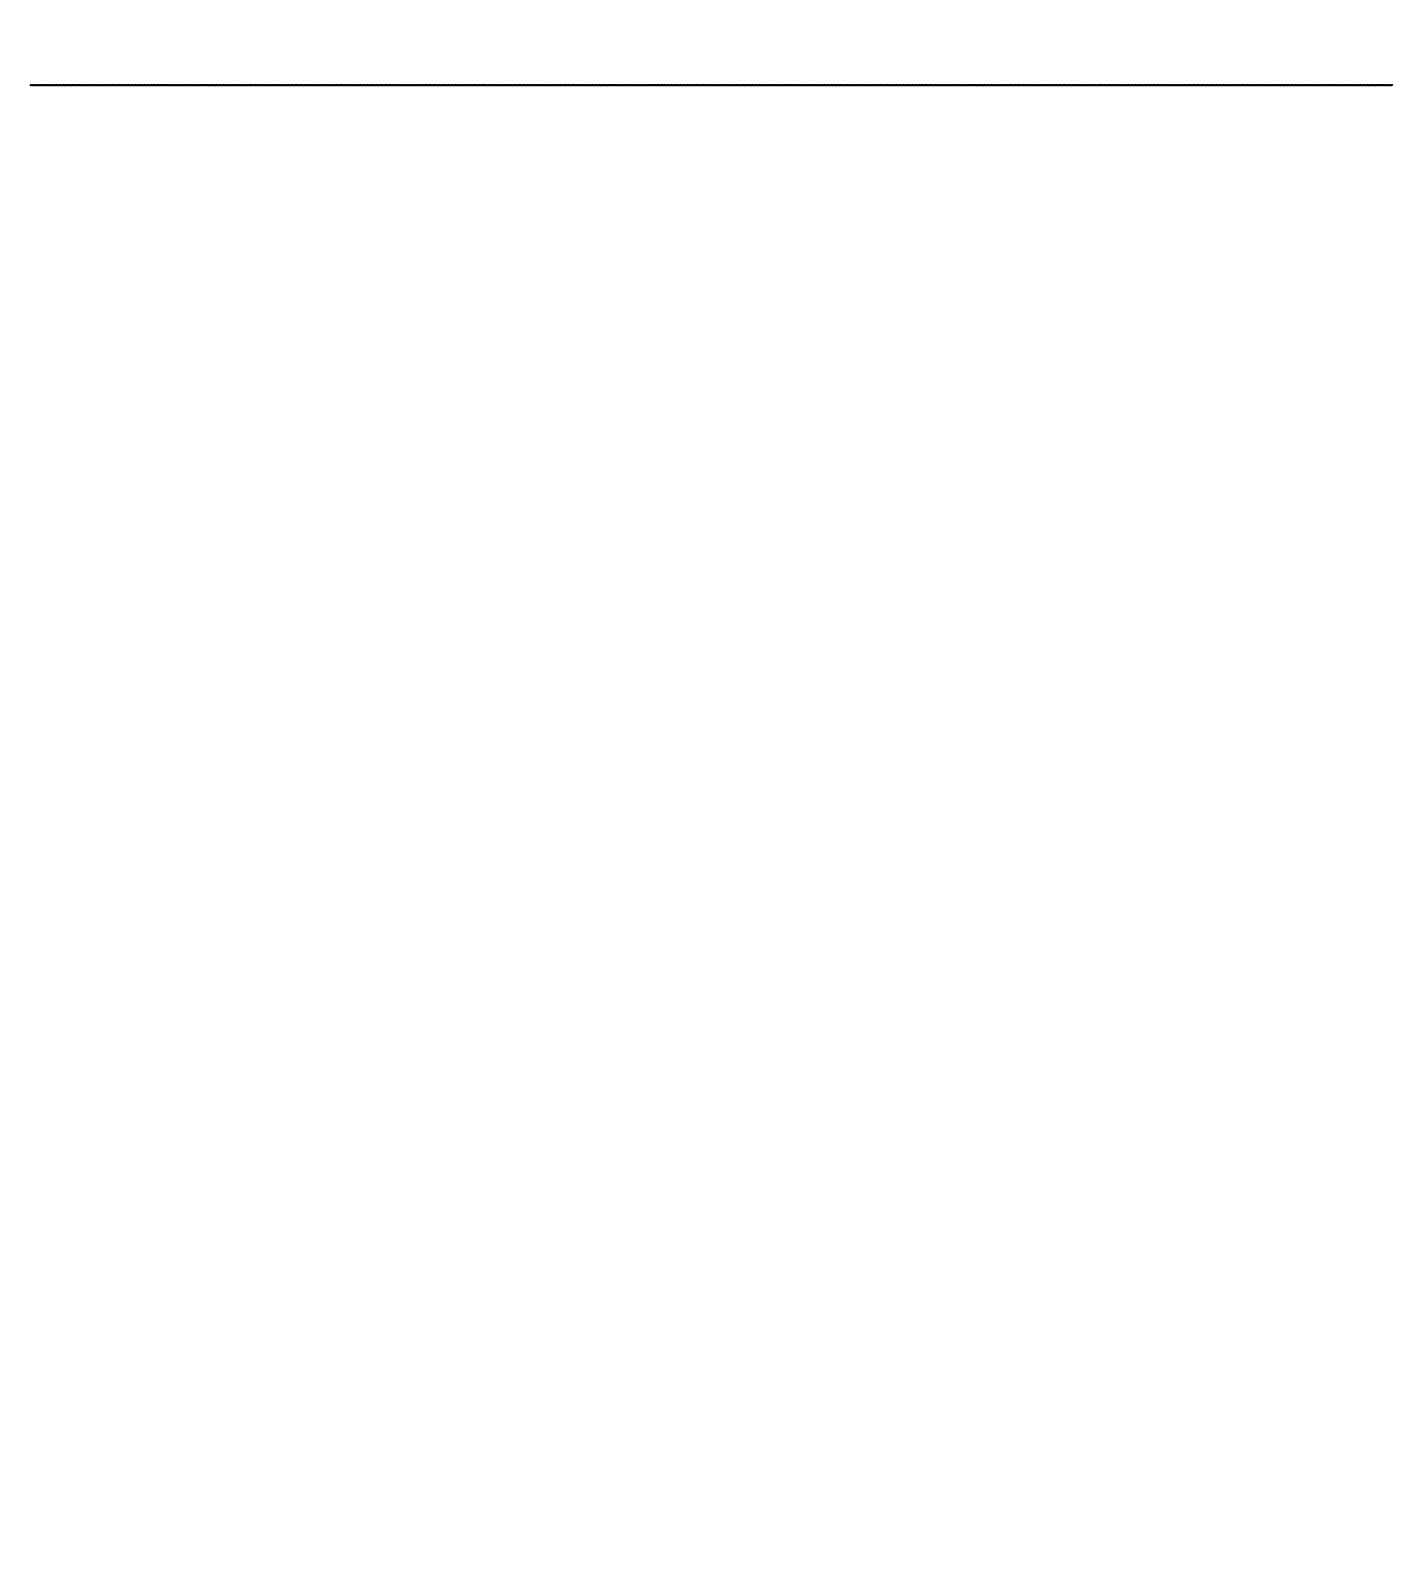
# Model space of a CAD drawing. Header units: millimetres. Extents: x 0 to 7618, y 0 to 6412.
# Drawn here: x 1889 to 2361, y 2424 to 2953 of the extents above; entities that cross this region are included whole.
import ezdxf

# ---------------------------------------------------------------- set-up
doc = ezdxf.new("R2010")
doc.units = ezdxf.units.MM
doc.styles.get("Standard").update_dxf_attribs({"font": 'arial.ttf'})
doc.dimstyles.new('ISO-25', dxfattribs={"dimtxt": 100, "dimasz": 100, "dimexe": 1.25, "dimexo": 0.625, "dimtad": 1, "dimtih": 1, "dimtoh": 1, "dimtxsty": 'Standard', "dimcen": 2.5, "dimadec": 0, "dimazin": 0, "dimtfac": 1, "dimtmove": 0, "dimatfit": 3, "dimfxl": 1, "dimfxlon": 1, "dimarcsym": 0})

# ---------------------------------------------------------------- blocks, each defined once
blk = doc.blocks.new('*D2')
at = {"color": 0, "lineweight": -2, "transparency": 16777216}
for p, q in [((1554.03, 3502.33), (1554.03, 3504.58)), ((1654.03, 3503.33), (3557.3, 3503.33)), ((3657.3, 3502.33), (3657.3, 3504.58))]:
    blk.add_line(p, q, dxfattribs=at)
at = {"color": 0, "transparency": 16777216}
for points in [[(1654.03, 3519.99), (1654.03, 3486.66), (1554.03, 3503.33)], [(3557.3, 3519.99), (3557.3, 3486.66), (3657.3, 3503.33)]]:
    blk.add_solid(points, dxfattribs=at)
at = {"layer": 'Defpoints', "color": 0, "transparency": 16777216}
for p in [(3657.3, 3503.33), (1554.03, 2934.13), (3657.3, 2920.88)]:
    blk.add_point(p, dxfattribs=at)
at = {"color": 0, "transparency": 16777216, "insert": (2605.66, 3568.04), "char_height": 100, "attachment_point": 5}
blk.add_mtext('2103,27 [6\'-11"]', dxfattribs=at)
blk = doc.blocks.new('*D18')
at = {"color": 0, "lineweight": -2, "transparency": 16777216}
for p, q in [((3475.51, 2734.23), (3657.48, 2859.13)), ((3657.48, 2859.13), (3657.48, 1696.15)), ((3475.51, 2735.23), (3475.51, 2734.23))]:
    blk.add_line(p, q, dxfattribs=at)
at = {"layer": 'Defpoints', "color": 0, "transparency": 16777216}
for p in [(3475.51, 2934.23), (3657.48, 2659.13), (0, 0)]:
    blk.add_point(p, dxfattribs=at)
at = {"color": 0, "transparency": 16777216, "insert": (3592.76, 2177.33), "char_height": 100, "attachment_point": 5, "rotation": 90}
blk.add_mtext('3475,51 [11\'-5"]', dxfattribs=at)

msp = doc.modelspace()

# ---------------------------------------------------------------- linework, layer by layer
msp.add_lwpolyline([(2361.756, 2934.405, 0.5205671), (2361.256, 2934.405, 0.5205671), (2360.756, 2934.405, 0.5205671), (2360.256, 2934.405, 0.5205671), (2359.756, 2934.405, 0.5205671), (2359.256, 2934.405, 0.5205671), (2358.756, 2934.405, 0.5205671), (2358.256, 2934.405, 0.5205671), (2357.756, 2934.405, 0.5205671), (2357.256, 2934.405, 0.5205671), (2356.756, 2934.405, 0.5205671), (2356.256, 2934.405, 0.5205671), (2355.756, 2934.405, 0.5205671), (2355.256, 2934.405, 0.5205671), (2354.756, 2934.405, 0.5205671), (2354.256, 2934.405, 0.5205671), (2353.756, 2934.405, 0.5205671), (2353.256, 2934.405, 0.5205671), (2352.756, 2934.405, 0.5205671), (2352.256, 2934.405, 0.5205671), (2351.756, 2934.405, 0.5205671), (2351.256, 2934.405, 0.5205671), (2350.756, 2934.405, 0.5205671), (2350.256, 2934.405, 0.5205671), (2349.756, 2934.405, 0.5205671), (2349.256, 2934.405, 0.5205671), (2348.756, 2934.405, 0.5205671), (2348.256, 2934.405, 0.5205671), (2347.756, 2934.405, 0.5205671), (2347.256, 2934.405, 0.5205671), (2346.756, 2934.405, 0.5205671), (2346.256, 2934.405, 0.5205671), (2345.756, 2934.405, 0.5205671), (2345.256, 2934.405, 0.5205671), (2344.756, 2934.405, 0.5205671), (2344.256, 2934.405, 0.5205671), (2343.756, 2934.405, 0.5205671), (2343.256, 2934.405, 0.5205671), (2342.756, 2934.405, 0.5205671), (2342.256, 2934.405, 0.5205671), (2341.756, 2934.405, 0.5205671), (2341.256, 2934.405, 0.5205671), (2340.756, 2934.405, 0.5205671), (2340.256, 2934.405, 0.5205671), (2339.756, 2934.405, 0.5205671), (2339.256, 2934.405, 0.5205671), (2338.756, 2934.405, 0.5205671), (2338.256, 2934.405, 0.5205671), (2337.756, 2934.405, 0.5205671), (2337.256, 2934.405, 0.5205671), (2336.756, 2934.405, 0.5205671), (2336.256, 2934.405, 0.5205671), (2335.756, 2934.405, 0.5205671), (2335.256, 2934.405, 0.5205671), (2334.756, 2934.405, 0.5205671), (2334.256, 2934.405, 0.5205671), (2333.756, 2934.405, 0.5205671), (2333.256, 2934.405, 0.5205671), (2332.756, 2934.405, 0.5205671), (2332.256, 2934.405, 0.5205671), (2331.756, 2934.405, 0.5205671), (2331.256, 2934.405, 0.5205671), (2330.756, 2934.405, 0.5205671), (2330.256, 2934.405, 0.5205671), (2329.756, 2934.405, 0.5205671), (2329.256, 2934.405, 0.5205671), (2328.756, 2934.405, 0.5205671), (2328.256, 2934.405, 0.5205671), (2327.756, 2934.405, 0.5205671), (2327.256, 2934.405, 0.5205671), (2326.756, 2934.405, 0.5205671), (2326.256, 2934.405, 0.5205671), (2325.756, 2934.405, 0.5205671), (2325.256, 2934.405, 0.5205671), (2324.756, 2934.405, 0.5205671), (2324.256, 2934.405, 0.5205671), (2323.756, 2934.405, 0.5205671), (2323.256, 2934.405, 0.5205671), (2322.756, 2934.405, 0.5205671), (2322.256, 2934.405, 0.5205671), (2321.756, 2934.405, 0.5205671), (2321.256, 2934.405, 0.5205671), (2320.756, 2934.405, 0.5205671), (2320.256, 2934.405, 0.5205671), (2319.756, 2934.405, 0.5205671), (2319.256, 2934.405, 0.5205671), (2318.756, 2934.405, 0.5205671), (2318.256, 2934.405, 0.5205671), (2317.756, 2934.405, 0.5205671), (2317.256, 2934.405, 0.5205671), (2316.756, 2934.405, 0.5205671), (2316.256, 2934.405, 0.5205671), (2315.756, 2934.405, 0.5205671), (2315.256, 2934.405, 0.5205671), (2314.756, 2934.405, 0.5205671), (2314.256, 2934.405, 0.5205671), (2313.756, 2934.405, 0.5205671), (2313.256, 2934.405, 0.5205671), (2312.756, 2934.405, 0.5205671), (2312.256, 2934.405, 0.5205671), (2311.756, 2934.405, 0.5205671), (2311.256, 2934.405, 0.5205671), (2310.756, 2934.405, 0.5205671), (2310.256, 2934.405, 0.5205671), (2309.756, 2934.405, 0.5205671), (2309.256, 2934.405, 0.5205671), (2308.756, 2934.405, 0.5205671), (2308.256, 2934.405, 0.5205671), (2307.756, 2934.405, 0.5205671), (2307.256, 2934.405, 0.5205671), (2306.756, 2934.405, 0.5205671), (2306.256, 2934.405, 0.5205671), (2305.756, 2934.405, 0.5205671), (2305.256, 2934.405, 0.5205671), (2304.756, 2934.405, 0.5205671), (2304.256, 2934.405, 0.5205671), (2303.756, 2934.405, 0.5205671), (2303.256, 2934.405, 0.5205671), (2302.756, 2934.405, 0.5205671), (2302.256, 2934.405, 0.5205671), (2301.756, 2934.405, 0.5205671), (2301.256, 2934.405, 0.5205671), (2300.756, 2934.405, 0.5205671), (2300.256, 2934.405, 0.5205671), (2299.756, 2934.405, 0.5205671), (2299.256, 2934.405, 0.5205671), (2298.756, 2934.405, 0.5205671), (2298.256, 2934.405, 0.5205671), (2297.756, 2934.405, 0.5205671), (2297.256, 2934.405, 0.5205671), (2296.756, 2934.405, 0.5205671), (2296.256, 2934.405, 0.5205671), (2295.756, 2934.405, 0.5205671), (2295.256, 2934.405, 0.5205671), (2294.756, 2934.405, 0.5205671), (2294.256, 2934.405, 0.5205671), (2293.756, 2934.405, 0.5205671), (2293.256, 2934.405, 0.5205671), (2292.756, 2934.405, 0.5205671), (2292.256, 2934.405, 0.5205671), (2291.756, 2934.405, 0.5205671), (2291.256, 2934.405, 0.5205671), (2290.756, 2934.405, 0.5205671), (2290.256, 2934.405, 0.5205671), (2289.756, 2934.405, 0.5205671), (2289.256, 2934.405, 0.5205671), (2288.756, 2934.405, 0.5205671), (2288.256, 2934.405, 0.5205671), (2287.756, 2934.405, 0.5205671), (2287.256, 2934.405, 0.5205671), (2286.756, 2934.405, 0.5205671), (2286.256, 2934.405, 0.5205671), (2285.756, 2934.405, 0.5205671), (2285.256, 2934.405, 0.5205671), (2284.756, 2934.405, 0.5205671), (2284.256, 2934.405, 0.5205671), (2283.756, 2934.405, 0.5205671), (2283.256, 2934.405, 0.5205671), (2282.756, 2934.405, 0.5205671), (2282.256, 2934.405, 0.5205671), (2281.756, 2934.405, 0.5205671), (2281.256, 2934.405, 0.5205671), (2280.756, 2934.405, 0.5205671), (2280.256, 2934.405, 0.5205671), (2279.756, 2934.405, 0.5205671), (2279.256, 2934.405, 0.5205671), (2278.756, 2934.405, 0.5205671), (2278.256, 2934.405, 0.5205671), (2277.756, 2934.405, 0.5205671), (2277.256, 2934.405, 0.5205671), (2276.756, 2934.405, 0.5205671), (2276.256, 2934.405, 0.5205671), (2275.756, 2934.405, 0.5205671), (2275.256, 2934.405, 0.5205671), (2274.756, 2934.405, 0.5205671), (2274.256, 2934.405, 0.5205671), (2273.756, 2934.405, 0.5205671), (2273.256, 2934.405, 0.5205671), (2272.756, 2934.405, 0.5205671), (2272.256, 2934.405, 0.5205671), (2271.756, 2934.405, 0.5205671), (2271.256, 2934.405, 0.5205671), (2270.756, 2934.405, 0.5205671), (2270.256, 2934.405, 0.5205671), (2269.756, 2934.405, 0.5205671), (2269.256, 2934.405, 0.5205671), (2268.756, 2934.405, 0.5205671), (2268.256, 2934.405, 0.5205671), (2267.756, 2934.405, 0.5205671), (2267.256, 2934.405, 0.5205671), (2266.756, 2934.405, 0.5205671), (2266.256, 2934.405, 0.5205671), (2265.756, 2934.405, 0.5205671), (2265.256, 2934.405, 0.5205671), (2264.756, 2934.405, 0.5205671), (2264.256, 2934.405, 0.5205671), (2263.756, 2934.405, 0.5205671), (2263.256, 2934.405, 0.5205671), (2262.756, 2934.405, 0.5205671), (2262.256, 2934.405, 0.5205671), (2261.756, 2934.405, 0.5205671), (2261.256, 2934.405, 0.5205671), (2260.756, 2934.405, 0.5205671), (2260.256, 2934.405, 0.5205671), (2259.756, 2934.405, 0.5205671), (2259.256, 2934.405, 0.5205671), (2258.756, 2934.405, 0.5205671), (2258.256, 2934.405, 0.5205671), (2257.756, 2934.405, 0.5205671), (2257.256, 2934.405, 0.5205671), (2256.756, 2934.405, 0.5205671), (2256.256, 2934.405, 0.5205671), (2255.756, 2934.405, 0.5205671), (2255.256, 2934.405, 0.5205671), (2254.756, 2934.405, 0.5205671), (2254.256, 2934.405, 0.5205671), (2253.756, 2934.405, 0.5205671), (2253.256, 2934.405, 0.5205671), (2252.756, 2934.405, 0.5205671), (2252.256, 2934.405, 0.5205671), (2251.756, 2934.405, 0.5205671), (2251.256, 2934.405, 0.5205671), (2250.756, 2934.405, 0.5205671), (2250.256, 2934.405, 0.5205671), (2249.756, 2934.405, 0.5205671), (2249.256, 2934.405, 0.5205671), (2248.756, 2934.405, 0.5205671), (2248.256, 2934.405, 0.5205671), (2247.756, 2934.405, 0.5205671), (2247.256, 2934.405, 0.5205671), (2246.756, 2934.405, 0.5205671), (2246.256, 2934.405, 0.5205671), (2245.756, 2934.405, 0.5205671), (2245.256, 2934.405, 0.5205671), (2244.756, 2934.405, 0.5205671), (2244.256, 2934.405, 0.5205671), (2243.756, 2934.405, 0.5205671), (2243.256, 2934.405, 0.5205671), (2242.756, 2934.405, 0.5205671), (2242.256, 2934.405, 0.5205671), (2241.756, 2934.405, 0.5205671), (2241.256, 2934.405, 0.5205671), (2240.756, 2934.405, 0.5205671), (2240.256, 2934.405, 0.5205671), (2239.756, 2934.405, 0.5205671), (2239.256, 2934.405, 0.5205671), (2238.756, 2934.405, 0.5205671), (2238.256, 2934.405, 0.5205671), (2237.756, 2934.405, 0.5205671), (2237.256, 2934.405, 0.5205671), (2236.756, 2934.405, 0.5205671), (2236.256, 2934.405, 0.5205671), (2235.756, 2934.405, 0.5205671), (2235.256, 2934.405, 0.5205671), (2234.756, 2934.405, 0.5205671), (2234.256, 2934.405, 0.5205671), (2233.756, 2934.405, 0.5205671), (2233.256, 2934.405, 0.5205671), (2232.756, 2934.405, 0.5205671), (2232.256, 2934.405, 0.5205671), (2231.756, 2934.405, 0.5205671), (2231.256, 2934.405, 0.5205671), (2230.756, 2934.405, 0.5205671), (2230.256, 2934.405, 0.5205671), (2229.756, 2934.405, 0.5205671), (2229.256, 2934.405, 0.5205671), (2228.756, 2934.405, 0.5205671), (2228.256, 2934.405, 0.5205671), (2227.756, 2934.405, 0.5205671), (2227.256, 2934.405, 0.5205671), (2226.756, 2934.405, 0.5205671), (2226.256, 2934.405, 0.5205671), (2225.756, 2934.405, 0.5205671), (2225.256, 2934.405, 0.5205671), (2224.756, 2934.405, 0.5205671), (2224.256, 2934.405, 0.5205671), (2223.756, 2934.405, 0.5205671), (2223.256, 2934.405, 0.5205671), (2222.756, 2934.405, 0.5205671), (2222.256, 2934.405, 0.5205671), (2221.756, 2934.405, 0.5205671), (2221.256, 2934.405, 0.5205671), (2220.756, 2934.405, 0.5205671), (2220.256, 2934.405, 0.5205671), (2219.756, 2934.405, 0.5205671), (2219.256, 2934.405, 0.5205671), (2218.756, 2934.405, 0.5205671), (2218.256, 2934.405, 0.5205671), (2217.756, 2934.405, 0.5205671), (2217.256, 2934.405, 0.5205671), (2216.756, 2934.405, 0.5205671), (2216.256, 2934.405, 0.5205671), (2215.756, 2934.405, 0.5205671), (2215.256, 2934.405, 0.5205671), (2214.756, 2934.405, 0.5205671), (2214.256, 2934.405, 0.5205671), (2213.756, 2934.405, 0.5205671), (2213.256, 2934.405, 0.5205671), (2212.756, 2934.405, 0.5205671), (2212.256, 2934.405, 0.5205671), (2211.756, 2934.405, 0.5205671), (2211.256, 2934.405, 0.5205671), (2210.756, 2934.405, 0.5205671), (2210.256, 2934.405, 0.5205671), (2209.756, 2934.405, 0.5205671), (2209.256, 2934.405, 0.5205671), (2208.756, 2934.405, 0.5205671), (2208.256, 2934.405, 0.5205671), (2207.756, 2934.405, 0.5205671), (2207.256, 2934.405, 0.5205671), (2206.756, 2934.405, 0.5205671), (2206.256, 2934.405, 0.5205671), (2205.756, 2934.405, 0.5205671), (2205.256, 2934.405, 0.5205671), (2204.756, 2934.405, 0.5205671), (2204.256, 2934.405, 0.5205671), (2203.756, 2934.405, 0.5205671), (2203.256, 2934.405, 0.5205671), (2202.756, 2934.405, 0.5205671), (2202.256, 2934.405, 0.5205671), (2201.756, 2934.405, 0.5205671), (2201.256, 2934.405, 0.5205671), (2200.756, 2934.405, 0.5205671), (2200.256, 2934.405, 0.5205671), (2199.756, 2934.405, 0.5205671), (2199.256, 2934.405, 0.5205671), (2198.756, 2934.405, 0.5205671), (2198.256, 2934.405, 0.5205671), (2197.756, 2934.405, 0.5205671), (2197.256, 2934.405, 0.5205671), (2196.756, 2934.405, 0.5205671), (2196.256, 2934.405, 0.5205671), (2195.756, 2934.405, 0.5205671), (2195.256, 2934.405, 0.5205671), (2194.756, 2934.405, 0.5205671), (2194.256, 2934.405, 0.5205671), (2193.756, 2934.405, 0.5205671), (2193.256, 2934.405, 0.5205671), (2192.756, 2934.405, 0.5205671), (2192.256, 2934.405, 0.5205671), (2191.756, 2934.405, 0.5205671), (2191.256, 2934.405, 0.5205671), (2190.756, 2934.405, 0.5205671), (2190.256, 2934.405, 0.5205671), (2189.756, 2934.405, 0.5205671), (2189.256, 2934.405, 0.5205671), (2188.756, 2934.405, 0.5205671), (2188.256, 2934.405, 0.5205671), (2187.756, 2934.405, 0.5205671), (2187.256, 2934.405, 0.5205671), (2186.756, 2934.405, 0.5205671), (2186.256, 2934.405, 0.5205671), (2185.756, 2934.405, 0.5205671), (2185.256, 2934.405, 0.5205671), (2184.756, 2934.405, 0.5205671), (2184.256, 2934.405, 0.5205671), (2183.756, 2934.405, 0.5205671), (2183.256, 2934.405, 0.5205671), (2182.756, 2934.405, 0.5205671), (2182.256, 2934.405, 0.5205671), (2181.756, 2934.405, 0.5205671), (2181.256, 2934.405, 0.5205671), (2180.756, 2934.405, 0.5205671), (2180.256, 2934.405, 0.5205671), (2179.756, 2934.405, 0.5205671), (2179.256, 2934.405, 0.5205671), (2178.756, 2934.405, 0.5205671), (2178.256, 2934.405, 0.5205671), (2177.756, 2934.405, 0.5205671), (2177.256, 2934.405, 0.5205671), (2176.756, 2934.405, 0.5205671), (2176.256, 2934.405, 0.5205671), (2175.756, 2934.405, 0.5205671), (2175.256, 2934.405, 0.5205671), (2174.756, 2934.405, 0.5205671), (2174.256, 2934.405, 0.5205671), (2173.756, 2934.405, 0.5205671), (2173.256, 2934.405, 0.5205671), (2172.756, 2934.405, 0.5205671), (2172.256, 2934.405, 0.5205671), (2171.756, 2934.405, 0.5205671), (2171.256, 2934.405, 0.5205671), (2170.756, 2934.405, 0.5205671), (2170.256, 2934.405, 0.5205671), (2169.756, 2934.405, 0.5205671), (2169.256, 2934.405, 0.5205671), (2168.756, 2934.405, 0.5205671), (2168.256, 2934.405, 0.5205671), (2167.756, 2934.405, 0.5205671), (2167.256, 2934.405, 0.5205671), (2166.756, 2934.405, 0.5205671), (2166.256, 2934.405, 0.5205671), (2165.756, 2934.405, 0.5205671), (2165.256, 2934.405, 0.5205671), (2164.756, 2934.405, 0.5205671), (2164.256, 2934.405, 0.5205671), (2163.756, 2934.405, 0.5205671), (2163.256, 2934.405, 0.5205671), (2162.756, 2934.405, 0.5205671), (2162.256, 2934.405, 0.5205671), (2161.756, 2934.405, 0.5205671), (2161.256, 2934.405, 0.5205671), (2160.756, 2934.405, 0.5205671), (2160.256, 2934.405, 0.5205671), (2159.756, 2934.405, 0.5205671), (2159.256, 2934.405, 0.5205671), (2158.756, 2934.405, 0.5205671), (2158.256, 2934.405, 0.5205671), (2157.756, 2934.405, 0.5205671), (2157.256, 2934.405, 0.5205671), (2156.756, 2934.405, 0.5205671), (2156.256, 2934.405, 0.5205671), (2155.756, 2934.405, 0.5205671), (2155.256, 2934.405, 0.5205671), (2154.756, 2934.405, 0.5205671), (2154.256, 2934.405, 0.5205671), (2153.756, 2934.405, 0.5205671), (2153.256, 2934.405, 0.5205671), (2152.756, 2934.405, 0.5205671), (2152.256, 2934.405, 0.5205671), (2151.756, 2934.405, 0.5205671), (2151.256, 2934.405, 0.5205671), (2150.756, 2934.405, 0.5205671), (2150.256, 2934.405, 0.5205671), (2149.756, 2934.405, 0.5205671), (2149.256, 2934.405, 0.5205671), (2148.756, 2934.405, 0.5205671), (2148.256, 2934.405, 0.5205671), (2147.756, 2934.405, 0.5205671), (2147.256, 2934.405, 0.5205671), (2146.756, 2934.405, 0.5205671), (2146.256, 2934.405, 0.5205671), (2145.756, 2934.405, 0.5205671), (2145.256, 2934.405, 0.5205671), (2144.756, 2934.405, 0.5205671), (2144.256, 2934.405, 0.5205671), (2143.756, 2934.405, 0.5205671), (2143.256, 2934.405, 0.5205671), (2142.756, 2934.405, 0.5205671), (2142.256, 2934.405, 0.5205671), (2141.756, 2934.405, 0.5205671), (2141.256, 2934.405, 0.5205671), (2140.756, 2934.405, 0.5205671), (2140.256, 2934.405, 0.5205671), (2139.756, 2934.405, 0.5205671), (2139.256, 2934.405, 0.5205671), (2138.756, 2934.405, 0.5205671), (2138.256, 2934.405, 0.5205671), (2137.756, 2934.405, 0.5205671), (2137.256, 2934.405, 0.5205671), (2136.756, 2934.405, 0.5205671), (2136.256, 2934.405, 0.5205671), (2135.756, 2934.405, 0.5205671), (2135.256, 2934.405, 0.5205671), (2134.756, 2934.405, 0.5205671), (2134.256, 2934.405, 0.5205671), (2133.756, 2934.405, 0.5205671), (2133.256, 2934.405, 0.5205671), (2132.756, 2934.405, 0.5205671), (2132.256, 2934.405, 0.5205671), (2131.756, 2934.405, 0.5205671), (2131.256, 2934.405, 0.5205671), (2130.756, 2934.405, 0.5205671), (2130.256, 2934.405, 0.5205671), (2129.756, 2934.405, 0.5205671), (2129.256, 2934.405, 0.5205671), (2128.756, 2934.405, 0.5205671), (2128.256, 2934.405, 0.5205671), (2127.756, 2934.405, 0.5205671), (2127.256, 2934.405, 0.5205671), (2126.756, 2934.405, 0.5205671), (2126.256, 2934.405, 0.5205671), (2125.756, 2934.405, 0.5205671), (2125.256, 2934.405, 0.5205671), (2124.756, 2934.405, 0.5205671), (2124.256, 2934.405, 0.5205671), (2123.756, 2934.405, 0.5205671), (2123.256, 2934.405, 0.5205671), (2122.756, 2934.405, 0.5205671), (2122.256, 2934.405, 0.5205671), (2121.756, 2934.405, 0.5205671), (2121.256, 2934.405, 0.5205671), (2120.756, 2934.405, 0.5205671), (2120.256, 2934.405, 0.5205671), (2119.756, 2934.405, 0.5205671), (2119.256, 2934.405, 0.5205671), (2118.756, 2934.405, 0.5205671), (2118.256, 2934.405, 0.5205671), (2117.756, 2934.405, 0.5205671), (2117.256, 2934.405, 0.5205671), (2116.756, 2934.405, 0.5205671), (2116.256, 2934.405, 0.5205671), (2115.756, 2934.405, 0.5205671), (2115.256, 2934.405, 0.5205671), (2114.756, 2934.405, 0.5205671), (2114.256, 2934.405, 0.5205671), (2113.756, 2934.405, 0.5205671), (2113.256, 2934.405, 0.5205671), (2112.756, 2934.405, 0.5205671), (2112.256, 2934.405, 0.5205671), (2111.756, 2934.405, 0.5205671), (2111.256, 2934.405, 0.5205671), (2110.756, 2934.405, 0.5205671), (2110.256, 2934.405, 0.5205671), (2109.756, 2934.405, 0.5205671), (2109.256, 2934.405, 0.5205671), (2108.756, 2934.405, 0.5205671), (2108.256, 2934.405, 0.5205671), (2107.756, 2934.405, 0.5205671), (2107.256, 2934.405, 0.5205671), (2106.756, 2934.405, 0.5205671), (2106.256, 2934.405, 0.5205671), (2105.756, 2934.405, 0.5205671), (2105.256, 2934.405, 0.5205671), (2104.756, 2934.405, 0.5205671), (2104.256, 2934.405, 0.5205671), (2103.756, 2934.405, 0.5205671), (2103.256, 2934.405, 0.5205671), (2102.756, 2934.405, 0.5205671), (2102.256, 2934.405, 0.5205671), (2101.756, 2934.405, 0.5205671), (2101.256, 2934.405, 0.5205671), (2100.756, 2934.405, 0.5205671), (2100.256, 2934.405, 0.5205671), (2099.756, 2934.405, 0.5205671), (2099.256, 2934.405, 0.5205671), (2098.756, 2934.405, 0.5205671), (2098.256, 2934.405, 0.5205671), (2097.756, 2934.405, 0.5205671), (2097.256, 2934.405, 0.5205671), (2096.756, 2934.405, 0.5205671), (2096.256, 2934.405, 0.5205671), (2095.756, 2934.405, 0.5205671), (2095.256, 2934.405, 0.5205671), (2094.756, 2934.405, 0.5205671), (2094.256, 2934.405, 0.5205671), (2093.756, 2934.405, 0.5205671), (2093.256, 2934.405, 0.5205671), (2092.756, 2934.405, 0.5205671), (2092.256, 2934.405, 0.5205671), (2091.756, 2934.405, 0.5205671), (2091.256, 2934.405, 0.5205671), (2090.756, 2934.405, 0.5205671), (2090.256, 2934.405, 0.5205671), (2089.756, 2934.405, 0.5205671), (2089.256, 2934.405, 0.5205671), (2088.756, 2934.405, 0.5205671), (2088.256, 2934.405, 0.5205671), (2087.756, 2934.405, 0.5205671), (2087.256, 2934.405, 0.5205671), (2086.756, 2934.405, 0.5205671), (2086.256, 2934.405, 0.5205671), (2085.756, 2934.405, 0.5205671), (2085.256, 2934.405, 0.5205671), (2084.756, 2934.405, 0.5205671), (2084.256, 2934.405, 0.5205671), (2083.756, 2934.405, 0.5205671), (2083.256, 2934.405, 0.5205671), (2082.756, 2934.405, 0.5205671), (2082.256, 2934.405, 0.5205671), (2081.756, 2934.405, 0.5205671), (2081.256, 2934.405, 0.5205671), (2080.756, 2934.405, 0.5205671), (2080.256, 2934.405, 0.5205671), (2079.756, 2934.405, 0.5205671), (2079.256, 2934.405, 0.5205671), (2078.756, 2934.405, 0.5205671), (2078.256, 2934.405, 0.5205671), (2077.756, 2934.405, 0.5205671), (2077.256, 2934.405, 0.5205671), (2076.756, 2934.405, 0.5205671), (2076.256, 2934.405, 0.5205671), (2075.756, 2934.405, 0.5205671), (2075.256, 2934.405, 0.5205671), (2074.756, 2934.405, 0.5205671), (2074.256, 2934.405, 0.5205671), (2073.756, 2934.405, 0.5205671), (2073.256, 2934.405, 0.5205671), (2072.756, 2934.405, 0.5205671), (2072.256, 2934.405, 0.5205671), (2071.756, 2934.405, 0.5205671), (2071.256, 2934.405, 0.5205671), (2070.756, 2934.405, 0.5205671), (2070.256, 2934.405, 0.5205671), (2069.756, 2934.405, 0.5205671), (2069.256, 2934.405, 0.5205671), (2068.756, 2934.405, 0.5205671), (2068.256, 2934.405, 0.5205671), (2067.756, 2934.405, 0.5205671), (2067.256, 2934.405, 0.5205671), (2066.756, 2934.405, 0.5205671), (2066.256, 2934.405, 0.5205671), (2065.756, 2934.405, 0.5205671), (2065.256, 2934.405, 0.5205671), (2064.756, 2934.405, 0.5205671), (2064.256, 2934.405, 0.5205671), (2063.756, 2934.405, 0.5205671), (2063.256, 2934.405, 0.5205671), (2062.756, 2934.405, 0.5205671), (2062.256, 2934.405, 0.5205671), (2061.756, 2934.405, 0.5205671), (2061.256, 2934.405, 0.5205671), (2060.756, 2934.405, 0.5205671), (2060.256, 2934.405, 0.5205671), (2059.756, 2934.405, 0.5205671), (2059.256, 2934.405, 0.5205671), (2058.756, 2934.405, 0.5205671), (2058.256, 2934.405, 0.5205671), (2057.756, 2934.405, 0.5205671), (2057.256, 2934.405, 0.5205671), (2056.756, 2934.405, 0.5205671), (2056.256, 2934.405, 0.5205671), (2055.756, 2934.405, 0.5205671), (2055.256, 2934.405, 0.5205671), (2054.756, 2934.405, 0.5205671), (2054.256, 2934.405, 0.5205671), (2053.756, 2934.405, 0.5205671), (2053.256, 2934.405, 0.5205671), (2052.756, 2934.405, 0.5205671), (2052.256, 2934.405, 0.5205671), (2051.756, 2934.405, 0.5205671), (2051.256, 2934.405, 0.5205671), (2050.756, 2934.405, 0.5205671), (2050.256, 2934.405, 0.5205671), (2049.756, 2934.405, 0.5205671), (2049.256, 2934.405, 0.5205671), (2048.756, 2934.405, 0.5205671), (2048.256, 2934.405, 0.5205671), (2047.756, 2934.405, 0.5205671), (2047.256, 2934.405, 0.5205671), (2046.756, 2934.405, 0.5205671), (2046.256, 2934.405, 0.5205671), (2045.756, 2934.405, 0.5205671), (2045.256, 2934.405, 0.5205671), (2044.756, 2934.405, 0.5205671), (2044.256, 2934.405, 0.5205671), (2043.756, 2934.405, 0.5205671), (2043.256, 2934.405, 0.5205671), (2042.756, 2934.405, 0.5205671), (2042.256, 2934.405, 0.5205671), (2041.756, 2934.405, 0.5205671), (2041.256, 2934.405, 0.5205671), (2040.756, 2934.405, 0.5205671), (2040.256, 2934.405, 0.5205671), (2039.756, 2934.405, 0.5205671), (2039.256, 2934.405, 0.5205671), (2038.756, 2934.405, 0.5205671), (2038.256, 2934.405, 0.5205671), (2037.756, 2934.405, 0.5205671), (2037.256, 2934.405, 0.5205671), (2036.756, 2934.405, 0.5205671), (2036.256, 2934.405, 0.5205671), (2035.756, 2934.405, 0.5205671), (2035.256, 2934.405, 0.5205671), (2034.756, 2934.405, 0.5205671), (2034.256, 2934.405, 0.5205671), (2033.756, 2934.405, 0.5205671), (2033.256, 2934.405, 0.5205671), (2032.756, 2934.405, 0.5205671), (2032.256, 2934.405, 0.5205671), (2031.756, 2934.405, 0.5205671), (2031.256, 2934.405, 0.5205671), (2030.756, 2934.405, 0.5205671), (2030.256, 2934.405, 0.5205671), (2029.756, 2934.405, 0.5205671), (2029.256, 2934.405, 0.5205671), (2028.756, 2934.405, 0.5205671), (2028.256, 2934.405, 0.5205671), (2027.756, 2934.405, 0.5205671), (2027.256, 2934.405, 0.5205671), (2026.756, 2934.405, 0.5205671), (2026.256, 2934.405, 0.5205671), (2025.756, 2934.405, 0.5205671), (2025.256, 2934.405, 0.5205671), (2024.756, 2934.405, 0.5205671), (2024.256, 2934.405, 0.5205671), (2023.756, 2934.405, 0.5205671), (2023.256, 2934.405, 0.5205671), (2022.756, 2934.405, 0.5205671), (2022.256, 2934.405, 0.5205671), (2021.756, 2934.405, 0.5205671), (2021.256, 2934.405, 0.5205671), (2020.756, 2934.405, 0.5205671), (2020.256, 2934.405, 0.5205671), (2019.756, 2934.405, 0.5205671), (2019.256, 2934.405, 0.5205671), (2018.756, 2934.405, 0.5205671), (2018.256, 2934.405, 0.5205671), (2017.756, 2934.405, 0.5205671), (2017.256, 2934.405, 0.5205671), (2016.756, 2934.405, 0.5205671), (2016.256, 2934.405, 0.5205671), (2015.756, 2934.405, 0.5205671), (2015.256, 2934.405, 0.5205671), (2014.756, 2934.405, 0.5205671), (2014.256, 2934.405, 0.5205671), (2013.756, 2934.405, 0.5205671), (2013.256, 2934.405, 0.5205671), (2012.756, 2934.405, 0.5205671), (2012.256, 2934.405, 0.5205671), (2011.756, 2934.405, 0.5205671), (2011.256, 2934.405, 0.5205671), (2010.756, 2934.405, 0.5205671), (2010.256, 2934.405, 0.5205671), (2009.756, 2934.405, 0.5205671), (2009.256, 2934.405, 0.5205671), (2008.756, 2934.405, 0.5205671), (2008.256, 2934.405, 0.5205671), (2007.756, 2934.405, 0.5205671), (2007.256, 2934.405, 0.5205671), (2006.756, 2934.405, 0.5205671), (2006.256, 2934.405, 0.5205671), (2005.756, 2934.405, 0.5205671), (2005.256, 2934.405, 0.5205671), (2004.756, 2934.405, 0.5205671), (2004.256, 2934.405, 0.5205671), (2003.756, 2934.405, 0.5205671), (2003.256, 2934.405, 0.5205671), (2002.756, 2934.405, 0.5205671), (2002.256, 2934.405, 0.5205671), (2001.756, 2934.405, 0.5205671), (2001.256, 2934.405, 0.5205671), (2000.756, 2934.405, 0.5205671), (2000.256, 2934.405, 0.5205671), (1999.756, 2934.405, 0.5205671), (1999.256, 2934.405, 0.5205671), (1998.756, 2934.405, 0.5205671), (1998.256, 2934.405, 0.5205671), (1997.756, 2934.405, 0.5205671), (1997.256, 2934.405, 0.5205671), (1996.756, 2934.405, 0.5205671), (1996.256, 2934.405, 0.5205671), (1995.756, 2934.405, 0.5205671), (1995.256, 2934.405, 0.5205671), (1994.756, 2934.405, 0.5205671), (1994.256, 2934.405, 0.5205671), (1993.756, 2934.405, 0.5205671), (1993.256, 2934.405, 0.5205671), (1992.756, 2934.405, 0.5205671), (1992.256, 2934.405, 0.5205671), (1991.756, 2934.405, 0.5205671), (1991.256, 2934.405, 0.5205671), (1990.756, 2934.405, 0.5205671), (1990.256, 2934.405, 0.5205671), (1989.756, 2934.405, 0.5205671), (1989.256, 2934.405, 0.5205671), (1988.756, 2934.405, 0.5205671), (1988.256, 2934.405, 0.5205671), (1987.756, 2934.405, 0.5205671), (1987.256, 2934.405, 0.5205671), (1986.756, 2934.405, 0.5205671), (1986.256, 2934.405, 0.5205671), (1985.756, 2934.405, 0.5205671), (1985.256, 2934.405, 0.5205671), (1984.756, 2934.405, 0.5205671), (1984.256, 2934.405, 0.5205671), (1983.756, 2934.405, 0.5205671), (1983.256, 2934.405, 0.5205671), (1982.756, 2934.405, 0.5205671), (1982.256, 2934.405, 0.5205671), (1981.756, 2934.405, 0.5205671), (1981.256, 2934.405, 0.5205671), (1980.756, 2934.405, 0.5205671), (1980.256, 2934.405, 0.5205671), (1979.756, 2934.405, 0.5205671), (1979.256, 2934.405, 0.5205671), (1978.756, 2934.405, 0.5205671), (1978.256, 2934.405, 0.5205671), (1977.756, 2934.405, 0.5205671), (1977.256, 2934.405, 0.5205671), (1976.756, 2934.405, 0.5205671), (1976.256, 2934.405, 0.5205671), (1975.756, 2934.405, 0.5205671), (1975.256, 2934.405, 0.5205671), (1974.756, 2934.405, 0.5205671), (1974.256, 2934.405, 0.5205671), (1973.756, 2934.405, 0.5205671), (1973.256, 2934.405, 0.5205671), (1972.756, 2934.405, 0.5205671), (1972.256, 2934.405, 0.5205671), (1971.756, 2934.405, 0.5205671), (1971.256, 2934.405, 0.5205671), (1970.756, 2934.405, 0.5205671), (1970.256, 2934.405, 0.5205671), (1969.756, 2934.405, 0.5205671), (1969.256, 2934.405, 0.5205671), (1968.756, 2934.405, 0.5205671), (1968.256, 2934.405, 0.5205671), (1967.756, 2934.405, 0.5205671), (1967.256, 2934.405, 0.5205671), (1966.756, 2934.405, 0.5205671), (1966.256, 2934.405, 0.5205671), (1965.756, 2934.405, 0.5205671), (1965.256, 2934.405, 0.5205671), (1964.756, 2934.405, 0.5205671), (1964.256, 2934.405, 0.5205671), (1963.756, 2934.405, 0.5205671), (1963.256, 2934.405, 0.5205671), (1962.756, 2934.405, 0.5205671), (1962.256, 2934.405, 0.5205671), (1961.756, 2934.405, 0.5205671), (1961.256, 2934.405, 0.5205671), (1960.756, 2934.405, 0.5205671), (1960.256, 2934.405, 0.5205671), (1959.756, 2934.405, 0.5205671), (1959.256, 2934.405, 0.5205671), (1958.756, 2934.405, 0.5205671), (1958.256, 2934.405, 0.5205671), (1957.756, 2934.405, 0.5205671), (1957.256, 2934.405, 0.5205671), (1956.756, 2934.405, 0.5205671), (1956.256, 2934.405, 0.5205671), (1955.756, 2934.405, 0.5205671), (1955.256, 2934.405, 0.5205671), (1954.756, 2934.405, 0.5205671), (1954.256, 2934.405, 0.5205671), (1953.756, 2934.405, 0.5205671), (1953.256, 2934.405, 0.5205671), (1952.756, 2934.405, 0.5205671), (1952.256, 2934.405, 0.5205671), (1951.756, 2934.405, 0.5205671), (1951.256, 2934.405, 0.5205671), (1950.756, 2934.405, 0.5205671), (1950.256, 2934.405, 0.5205671), (1949.756, 2934.405, 0.5205671), (1949.256, 2934.405, 0.5205671), (1948.756, 2934.405, 0.5205671), (1948.256, 2934.405, 0.5205671), (1947.756, 2934.405, 0.5205671), (1947.256, 2934.405, 0.5205671), (1946.756, 2934.405, 0.5205671), (1946.256, 2934.405, 0.5205671), (1945.756, 2934.405, 0.5205671), (1945.256, 2934.405, 0.5205671), (1944.756, 2934.405, 0.5205671), (1944.256, 2934.405, 0.5205671), (1943.756, 2934.405, 0.5205671), (1943.256, 2934.405, 0.5205671), (1942.756, 2934.405, 0.5205671), (1942.256, 2934.405, 0.5205671), (1941.756, 2934.405, 0.5205671), (1941.256, 2934.405, 0.5205671), (1940.756, 2934.405, 0.5205671), (1940.256, 2934.405, 0.5205671), (1939.756, 2934.405, 0.5205671), (1939.256, 2934.405, 0.5205671), (1938.756, 2934.405, 0.5205671), (1938.256, 2934.405, 0.5205671), (1937.756, 2934.405, 0.5205671), (1937.256, 2934.405, 0.5205671), (1936.756, 2934.405, 0.5205671), (1936.256, 2934.405, 0.5205671), (1935.756, 2934.405, 0.5205671), (1935.256, 2934.405, 0.5205671), (1934.756, 2934.405, 0.5205671), (1934.256, 2934.405, 0.5205671), (1933.756, 2934.405, 0.5205671), (1933.256, 2934.405, 0.5205671), (1932.756, 2934.405, 0.5205671), (1932.256, 2934.405, 0.5205671), (1931.756, 2934.405, 0.5205671), (1931.256, 2934.405, 0.5205671), (1930.756, 2934.405, 0.5205671), (1930.256, 2934.405, 0.5205671), (1929.756, 2934.405, 0.5205671), (1929.256, 2934.405, 0.5205671), (1928.756, 2934.405, 0.5205671), (1928.256, 2934.405, 0.5205671), (1927.756, 2934.405, 0.5205671), (1927.256, 2934.405, 0.5205671), (1926.756, 2934.405, 0.5205671), (1926.256, 2934.405, 0.5205671), (1925.756, 2934.405, 0.5205671), (1925.256, 2934.405, 0.5205671), (1924.756, 2934.405, 0.5205671), (1924.256, 2934.405, 0.5205671), (1923.756, 2934.405, 0.5205671), (1923.256, 2934.405, 0.5205671), (1922.756, 2934.405, 0.5205671), (1922.256, 2934.405, 0.5205671), (1921.756, 2934.405, 0.5205671), (1921.256, 2934.405, 0.5205671), (1920.756, 2934.405, 0.5205671), (1920.256, 2934.405, 0.5205671), (1919.756, 2934.405, 0.5205671), (1919.256, 2934.405, 0.5205671), (1918.756, 2934.405, 0.5205671), (1918.256, 2934.405, 0.5205671), (1917.756, 2934.405, 0.5205671), (1917.256, 2934.405, 0.5205671), (1916.756, 2934.405, 0.5205671), (1916.256, 2934.405, 0.5205671), (1915.756, 2934.405, 0.5205671), (1915.256, 2934.405, 0.5205671), (1914.756, 2934.405, 0.5205671), (1914.256, 2934.405, 0.5205671), (1913.756, 2934.405, 0.5205671), (1913.256, 2934.405, 0.5205671), (1912.756, 2934.405, 0.5205671), (1912.256, 2934.405, 0.5205671), (1911.756, 2934.405, 0.5205671), (1911.256, 2934.405, 0.5205671), (1910.756, 2934.405, 0.5205671), (1910.256, 2934.405, 0.5205671), (1909.756, 2934.405, 0.5205671), (1909.256, 2934.405, 0.5205671), (1908.756, 2934.405, 0.5205671), (1908.256, 2934.405, 0.5205671), (1907.756, 2934.405, 0.5205671), (1907.256, 2934.405, 0.5205671), (1906.756, 2934.405, 0.5205671), (1906.256, 2934.405, 0.5205671), (1905.756, 2934.405, 0.5205671), (1905.256, 2934.405, 0.5205671), (1904.756, 2934.405, 0.5205671), (1904.256, 2934.405, 0.5205671), (1903.756, 2934.405, 0.5205671), (1903.256, 2934.405, 0.5205671), (1902.756, 2934.405, 0.5205671), (1902.256, 2934.405, 0.5205671), (1901.756, 2934.405, 0.5205671), (1901.256, 2934.405, 0.5205671), (1900.756, 2934.405, 0.5205671), (1900.256, 2934.405, 0.5205671), (1899.756, 2934.405, 0.5205671), (1899.256, 2934.405, 0.5205671), (1898.756, 2934.405, 0.5205671), (1898.256, 2934.405, 0.5205671), (1897.756, 2934.405, 0.5205671), (1897.256, 2934.405, 0.5205671), (1896.756, 2934.405, 0.5205671), (1896.256, 2934.405, 0.5205671), (1895.756, 2934.405, 0.5205671), (1895.256, 2934.405, 0.5205671), (1894.756, 2934.405, 0.5205671), (1894.256, 2934.405, 0.5205671), (1893.756, 2934.405, 0.5205671), (1893.256, 2934.405, 0.5205671), (1892.756, 2934.405, 0.5205671), (1892.256, 2934.405, 0.5205671), (1891.756, 2934.405, 0.5205671), (1891.256, 2934.405, 0.5205671), (1890.756, 2934.405, 0.5205671), (1890.256, 2934.405, 0.5205671), (1889.756, 2934.405, 0.5205671), (1889.256, 2934.405, 0.5205671), (1888.756, 2934.405, 0.5205671)], format="xyb")

# ---------------------------------------------------------------- dimensions: what is measured, and where the dimension line sits
dim = msp.add_linear_dim(base=(3657.3, 3503.325), p1=(1554.028, 2934.133), p2=(3657.3, 2920.875), dimstyle='ISO-25')
dim.commit()
dim.dimension.update_dxf_attribs({"geometry": '*D2', "text_midpoint": (2605.664, 3568.036)})
dim = msp.add_ordinate_dim(feature_location=(3475.506, 2934.23), offset=(181.97, -275.105), dtype=1, origin=(0, 0), dimstyle='ISO-25')
dim.commit()
dim.dimension.update_dxf_attribs({"geometry": '*D18', "text_midpoint": (3592.764, 2177.327)})

doc.saveas('drawing.dxf')
